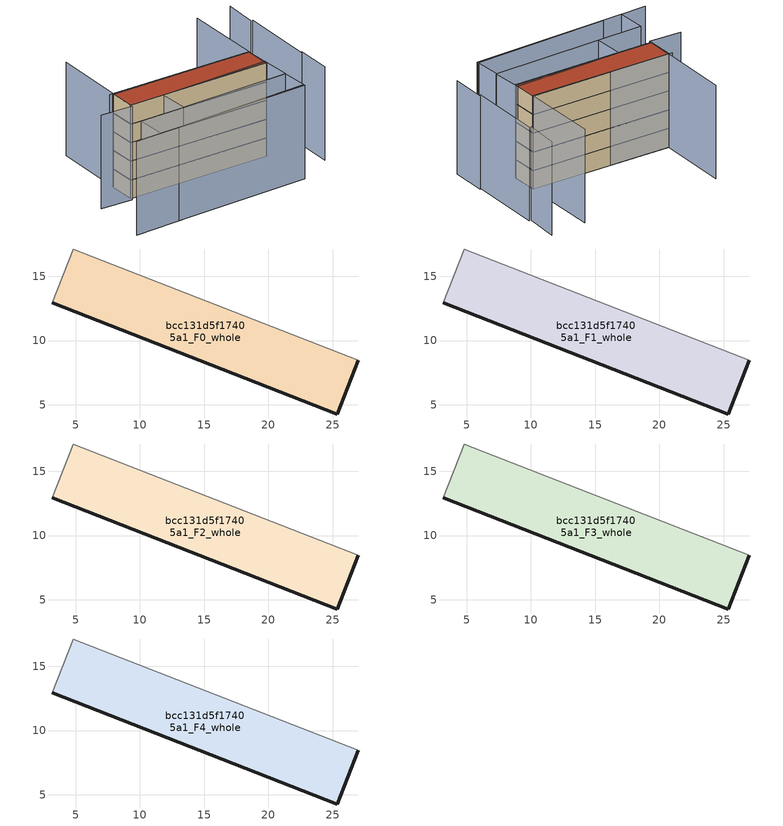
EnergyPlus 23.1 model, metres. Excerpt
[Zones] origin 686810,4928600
bcc131d5f17405a1_F0_whole
 floor ground (EU_floor_Construction): 25.38,4.28 27.01,8.48 4.8,17.12 3.17,12.92 z0
 wall outside (EU_wall_Construction): 27.01,8.48 25.38,4.28 3.17,12.92 z0:3
 wall adiabatic (EU_wall_Construction): 3.17,12.92 4.8,17.12 27.01,8.48 z0:3
bcc131d5f17405a1_F1_whole
 floor to bcc131d5f17405a1_F0_whole (EU_floor_Construction): 25.38,4.28 27.01,8.48 4.8,17.12 3.17,12.92 z3
 wall outside (EU_wall_Construction): 27.01,8.48 25.38,4.28 3.17,12.92 z3:6
 wall adiabatic (EU_wall_Construction): 3.17,12.92 4.8,17.12 27.01,8.48 z3:6
bcc131d5f17405a1_F2_whole
 floor to bcc131d5f17405a1_F1_whole (EU_floor_Construction): 25.38,4.28 27.01,8.48 4.8,17.12 3.17,12.92 z6
 wall outside (EU_wall_Construction): 27.01,8.48 25.38,4.28 3.17,12.92 z6:9
 wall adiabatic (EU_wall_Construction): 3.17,12.92 4.8,17.12 27.01,8.48 z6:9
bcc131d5f17405a1_F3_whole
 floor to bcc131d5f17405a1_F2_whole (EU_floor_Construction): 25.38,4.28 27.01,8.48 4.8,17.12 3.17,12.92 z9
 wall outside (EU_wall_Construction): 27.01,8.48 25.38,4.28 3.17,12.92 z9:12
 wall adiabatic (EU_wall_Construction): 3.17,12.92 4.8,17.12 27.01,8.48 z9:12
bcc131d5f17405a1_F4_whole
 floor to bcc131d5f17405a1_F3_whole (EU_floor_Construction): 25.38,4.28 27.01,8.48 4.8,17.12 3.17,12.92 z12
 wall outside (EU_wall_Construction): 27.01,8.48 25.38,4.28 3.17,12.92 z12:15
 wall adiabatic (EU_wall_Construction): 3.17,12.92 4.8,17.12 27.01,8.48 z12:15
 roof outside (EU_roof_Construction): 27.01,8.48 25.38,4.28 3.17,12.92 4.8,17.12 z15
shading: -6.13,5.78 22.46,-3.99 / 28.98,-3.36 31.27,2.09 / 30.96,1.91 35.77,13.55 / 35.47,13.69 37.83,18.79 / 31.91,20.6 27.03,8.35 / 27.03,8.35 4.37,17.39 / 9.61,28.37 3.09,12.62 / 3.09,12.62 -1.91,14.69 / -0.34,8.86 23.99,0.13 / 23.99,0.13 22.39,-4.33 / 22.39,-4.33 -1.94,4.4 / -1.94,4.4 -0.34,8.86 / 24.04,0.11 6.88,6.24 / 6.88,6.24 8.54,10.89 / 8.54,10.89 25.7,4.76 / 25.7,4.76 24.04,0.11 z0:15
[Building]
EU S2 Campaign: North Axis=0; Terrain=City; Solar Distribution=FullExterior
[Site:Location]
Bologna: Latitude=44.5; Longitude=11.25; Time Zone=1; Elevation=37
[SizingPeriod:WeatherFileDays]
AnnualSizingPeriod: Begin Month=1; Begin Day of Month=1; End Month=12; End Day of Month=31; Day of Week for Start Day=Monday; Use Weather File Daylight Saving Period=No; Use Weather File Rain and Snow Indicators=No
[MATERIAL]
EU_InternalMass_Material: Roughness=MediumRough; Thickness=0.1; Conductivity=1; Density=1800; Specific Heat=900; Thermal Absorptance=0.9; Solar Absorptance=0.7; Visible Absorptance=0.7
[MATERIAL:NOMASS] Roughness=MediumRough; Thermal Absorptance=0.9; Solar Absorptance=0.7; Visible Absorptance=0.7
Name | Thermal Resistance
EU_wall_NoMass | 0.779417
EU_roof_NoMass | 0.435466
EU_floor_NoMass | 0.588222
[CONSTRUCTION]
EU_wall_Construction: EU_wall_NoMass
EU_roof_Construction: EU_roof_NoMass
EU_floor_Construction: EU_floor_NoMass
EU_InternalMass_Construction: EU_InternalMass_Material
[ZONE] Type=1; Multiplier=1; Ceiling Height=autocalculate; Floor Area=autocalculate; Part of Total Floor Area=Yes
Name | Volume
bcc131d5f17405a1_F0_whole | 322.251
bcc131d5f17405a1_F1_whole; bcc131d5f17405a1_F2_whole; bcc131d5f17405a1_F3_whole; bcc131d5f17405a1_F4_whole | 322.25
[INTERNALMASS] Construction=EU_InternalMass_Construction; Surface Area=107.417
Name | Zone or ZoneList
bcc131d5f17405a1_F0_whole_EU_InternalMass | bcc131d5f17405a1_F0_whole
bcc131d5f17405a1_F1_whole_EU_InternalMass | bcc131d5f17405a1_F1_whole
bcc131d5f17405a1_F2_whole_EU_InternalMass | bcc131d5f17405a1_F2_whole
bcc131d5f17405a1_F3_whole_EU_InternalMass | bcc131d5f17405a1_F3_whole
bcc131d5f17405a1_F4_whole_EU_InternalMass | bcc131d5f17405a1_F4_whole
[OTHEREQUIPMENT] Fuel Type=Electricity; Design Level Calculation Method=Watts/Area; Power per Zone Floor Area=1; Fraction Latent=0; Fraction Radiant=0; Fraction Lost=0; Carbon Dioxide Generation Rate=0; EndUse Subcategory=EU_Step8_InternalGains
Name | Zone or ZoneList or Space or SpaceList | Schedule
EU_Step8_InternalGain_bcc131d5f17405a1_F0_whole_f000 | bcc131d5f17405a1_F0_whole | EU_Step8_GainSchedule_bcc131d5f17405a1_F0_whole_f000
EU_Step8_InternalGain_bcc131d5f17405a1_F1_whole_f000 | bcc131d5f17405a1_F1_whole | EU_Step8_GainSchedule_bcc131d5f17405a1_F1_whole_f000
EU_Step8_InternalGain_bcc131d5f17405a1_F2_whole_f000 | bcc131d5f17405a1_F2_whole | EU_Step8_GainSchedule_bcc131d5f17405a1_F2_whole_f000
EU_Step8_InternalGain_bcc131d5f17405a1_F3_whole_f000 | bcc131d5f17405a1_F3_whole | EU_Step8_GainSchedule_bcc131d5f17405a1_F3_whole_f000
EU_Step8_InternalGain_bcc131d5f17405a1_F4_whole_f000 | bcc131d5f17405a1_F4_whole | EU_Step8_GainSchedule_bcc131d5f17405a1_F4_whole_f000
[ZONEVENTILATION:DESIGNFLOWRATE] Schedule=EU_AlwaysOn; Design Flow Rate Calculation Method=AirChanges/Hour; Air Changes per Hour=0.712058; Ventilation Type=Natural; Fan Pressure Rise=0; Fan Total Efficiency=1; Constant Term Coefficient=1; Temperature Term Coefficient=0; Velocity Term Coefficient=0; Velocity Squared Term Coefficient=0; Minimum Indoor Temperature=-100; Maximum Indoor Temperature=100; Delta Temperature=-100; Minimum Outdoor Temperature=-100; Maximum Outdoor Temperature=100; Maximum Wind Speed=40
Name | Zone or ZoneList or Space or SpaceList
EU_ConstantAir_bcc131d5f17405a1_F0_whole | bcc131d5f17405a1_F0_whole
EU_ConstantAir_bcc131d5f17405a1_F1_whole | bcc131d5f17405a1_F1_whole
EU_ConstantAir_bcc131d5f17405a1_F2_whole | bcc131d5f17405a1_F2_whole
EU_ConstantAir_bcc131d5f17405a1_F3_whole | bcc131d5f17405a1_F3_whole
EU_ConstantAir_bcc131d5f17405a1_F4_whole | bcc131d5f17405a1_F4_whole
[HVACTEMPLATE:THERMOSTAT] Constant Heating Setpoint=20; Constant Cooling Setpoint=50
EU_HeatOnly_bcc131d5f17405a1_F0_whole; EU_HeatOnly_bcc131d5f17405a1_F1_whole; EU_HeatOnly_bcc131d5f17405a1_F2_whole; EU_HeatOnly_bcc131d5f17405a1_F3_whole; EU_HeatOnly_bcc131d5f17405a1_F4_whole
[HVACTEMPLATE:ZONE:IDEALLOADSAIRSYSTEM] System Availability Schedule=EU_AlwaysOn; Maximum Heating Supply Air Temperature=50; Minimum Cooling Supply Air Temperature=13; Maximum Heating Supply Air Humidity Ratio=0.0156; Minimum Cooling Supply Air Humidity Ratio=0.0077; Heating Limit=NoLimit; Cooling Limit=NoLimit; Heating Availability Schedule=EU_AlwaysOn; Cooling Availability Schedule=EU_CoolingOff; Dehumidification Control Type=ConstantSensibleHeatRatio; Cooling Sensible Heat Ratio=0.7; Dehumidification Setpoint=60; Humidification Control Type=None; Humidification Setpoint=30; Outdoor Air Method=None; Outdoor Air Flow Rate per Person=0.00944; Outdoor Air Flow Rate per Zone Floor Area=0; Outdoor Air Flow Rate per Zone=0; Demand Controlled Ventilation Type=None; Outdoor Air Economizer Type=NoEconomizer; Heat Recovery Type=None; Sensible Heat Recovery Effectiveness=0.7; Latent Heat Recovery Effectiveness=0.65
Name | Template Thermostat
bcc131d5f17405a1_F0_whole | EU_HeatOnly_bcc131d5f17405a1_F0_whole
bcc131d5f17405a1_F1_whole | EU_HeatOnly_bcc131d5f17405a1_F1_whole
bcc131d5f17405a1_F2_whole | EU_HeatOnly_bcc131d5f17405a1_F2_whole
bcc131d5f17405a1_F3_whole | EU_HeatOnly_bcc131d5f17405a1_F3_whole
bcc131d5f17405a1_F4_whole | EU_HeatOnly_bcc131d5f17405a1_F4_whole
[SIZING:ZONE] Zone Cooling Design Supply Air Temperature Input Method=SupplyAirTemperature; Zone Cooling Design Supply Air Temperature=13; Zone Heating Design Supply Air Temperature Input Method=SupplyAirTemperature; Zone Heating Design Supply Air Temperature=50; Zone Cooling Design Supply Air Humidity Ratio=0.008; Zone Heating Design Supply Air Humidity Ratio=0.008; Cooling Design Air Flow Method=DesignDay; Cooling Design Air Flow Rate=0; Cooling Minimum Air Flow per Zone Floor Area=0.000762; Cooling Minimum Air Flow=0; Cooling Minimum Air Flow Fraction=0.2; Heating Design Air Flow Method=DesignDay; Heating Design Air Flow Rate=0; Heating Maximum Air Flow per Zone Floor Area=0.002032; Heating Maximum Air Flow=0.141576; Heating Maximum Air Flow Fraction=0.3; Account for Dedicated Outdoor Air System=No; Dedicated Outdoor Air System Control Strategy=NeutralSupplyAir; Dedicated Outdoor Air Low Setpoint Temperature for Design=autosize; Dedicated Outdoor Air High Setpoint Temperature for Design=autosize; Zone Load Sizing Method=Sensible Load Only No Latent Load; Zone Latent Cooling Design Supply Air Humidity Ratio Input Method=HumidityRatioDifference; Zone Cooling Design Supply Air Humidity Ratio Difference=0.005; Zone Latent Heating Design Supply Air Humidity Ratio Input Method=HumidityRatioDifference; Zone Humidification Design Supply Air Humidity Ratio Difference=0.005
bcc131d5f17405a1_F0_whole; bcc131d5f17405a1_F1_whole; bcc131d5f17405a1_F2_whole; bcc131d5f17405a1_F3_whole; bcc131d5f17405a1_F4_whole
[SCHEDULE:CONSTANT]
Name | Hourly Value
EU_AlwaysOn | 1
EU_CoolingOff | 0
[SCHEDULE:FILE] Column Number=1; Rows to Skip at Top=0; Number of Hours of Data=8760; Column Separator=Comma; Interpolate to Timestep=No; Minutes per Item=60; Adjust Schedule for Daylight Savings=Yes
Name | File
EU_Step8_GainSchedule_bcc131d5f17405a1_F0_whole_f000 | ../../schedules/bcc131d5f17405a1/bcc131d5f17405a1_F0_whole_f000_gain.csv
EU_Step8_GainSchedule_bcc131d5f17405a1_F1_whole_f000 | ../../schedules/bcc131d5f17405a1/bcc131d5f17405a1_F1_whole_f000_gain.csv
EU_Step8_GainSchedule_bcc131d5f17405a1_F2_whole_f000 | ../../schedules/bcc131d5f17405a1/bcc131d5f17405a1_F2_whole_f000_gain.csv
EU_Step8_GainSchedule_bcc131d5f17405a1_F3_whole_f000 | ../../schedules/bcc131d5f17405a1/bcc131d5f17405a1_F3_whole_f000_gain.csv
EU_Step8_GainSchedule_bcc131d5f17405a1_F4_whole_f000 | ../../schedules/bcc131d5f17405a1/bcc131d5f17405a1_F4_whole_f000_gain.csv
